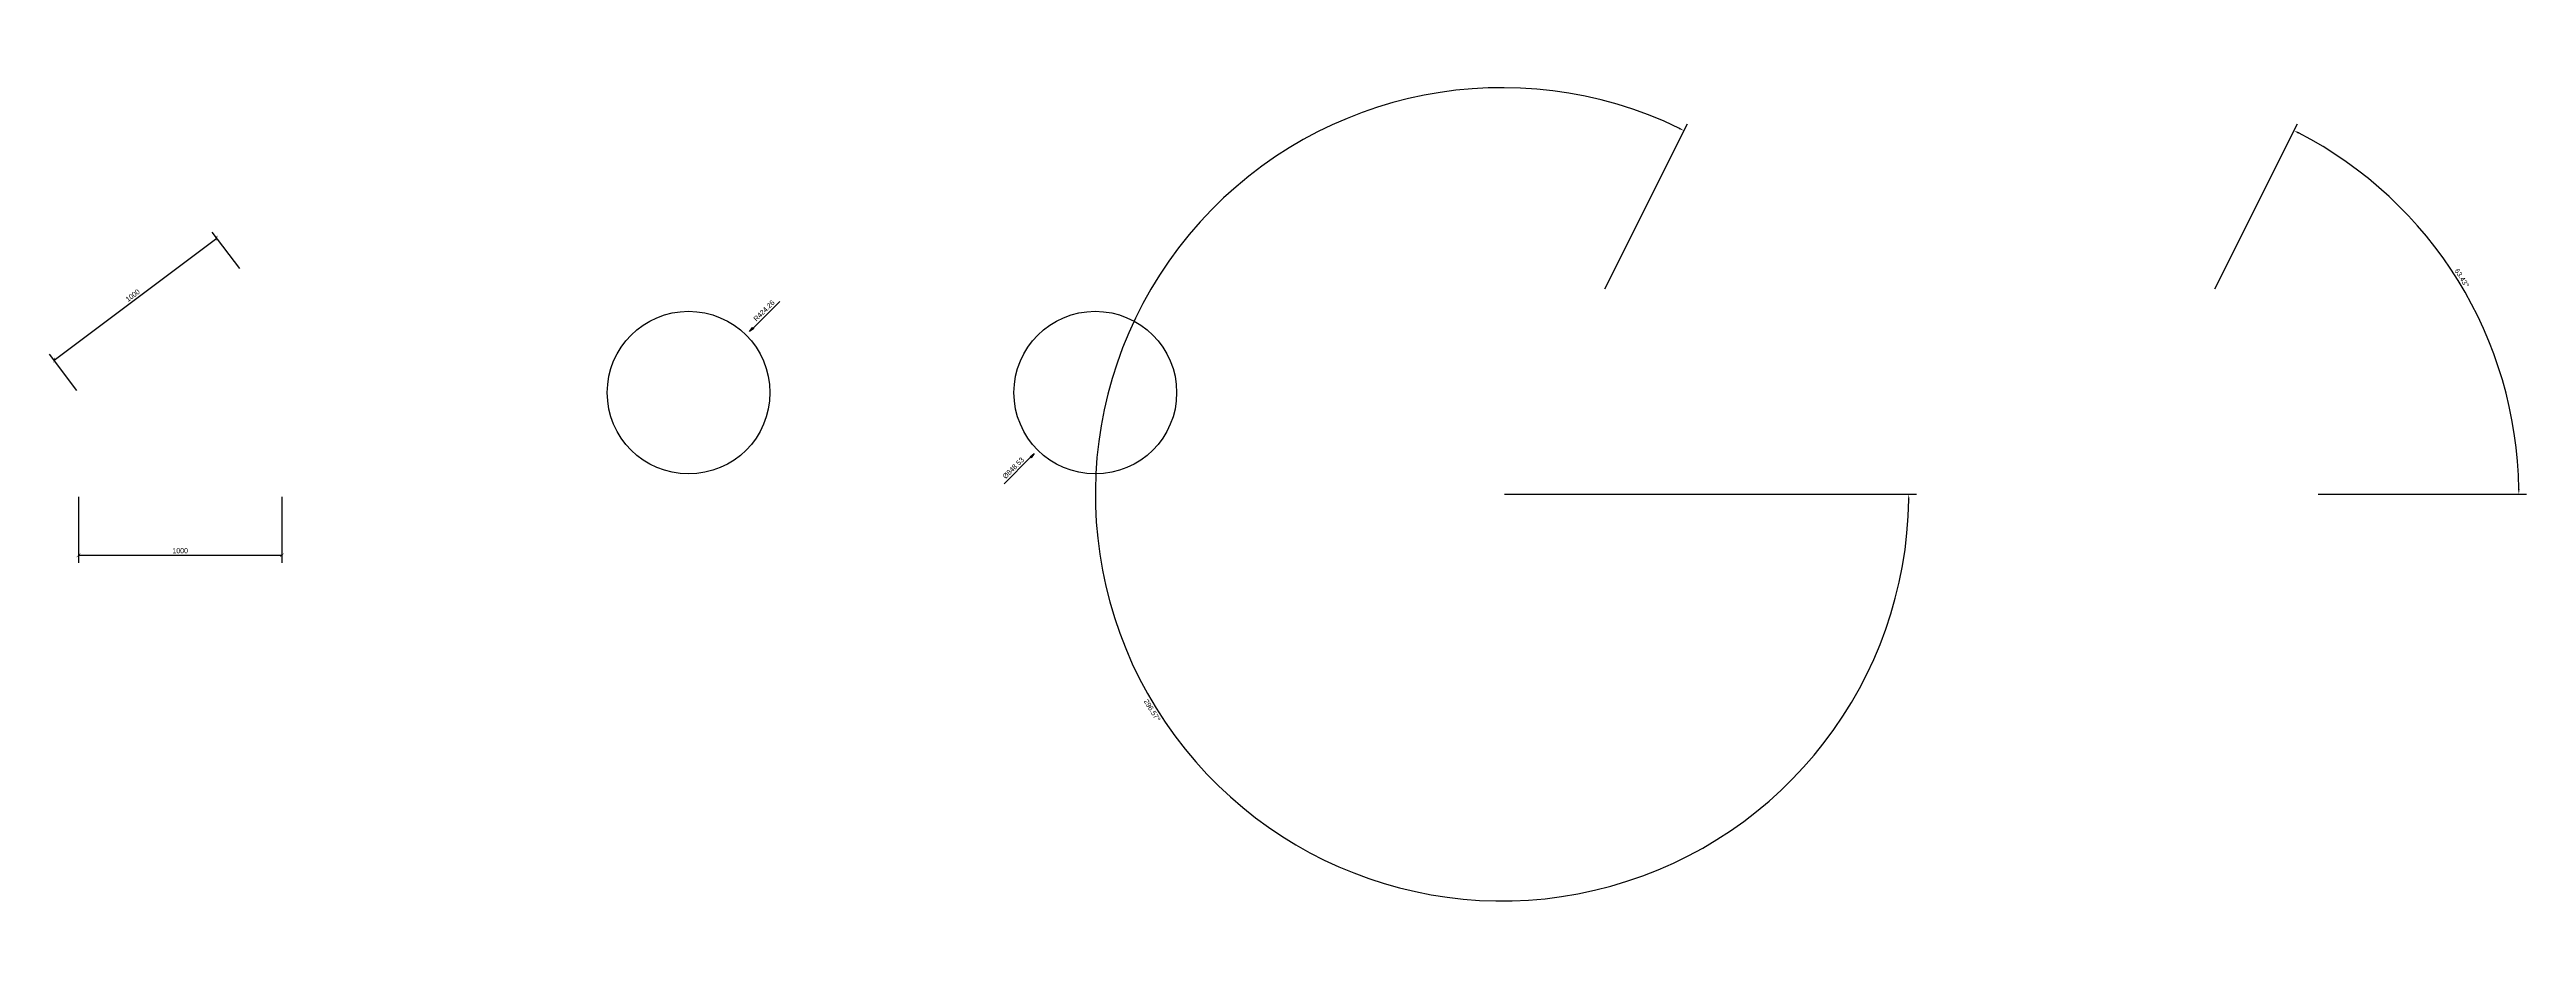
# Model space of a CAD drawing. Header units: millimetres. Extents: x -1 to 120, y -22 to 22.
import ezdxf

# ---------------------------------------------------------------- set-up
doc = ezdxf.new("R2010")
doc.units = ezdxf.units.MM
doc.styles.add('OpenSansCondensed-Light', font='OpenSansCondensed-Light.ttf')
doc.dimstyles.new('EZ_CURVED', dxfattribs={"dimtxt": 0.25, "dimasz": 0.25, "dimexe": 0.375, "dimexo": 0.125, "dimgap": 0.1, "dimtad": 1, "dimlfac": 100, "dimzin": 12, "dimdsep": 46, "dimtxsty": 'OpenSansCondensed-Light', "dimcen": 2.5, "dimazin": 2, "dimtfac": 0.5, "dimtmove": 2, "dimatfit": 3, "dimarcsym": 2})
doc.dimstyles.new('EZ_RADIUS', dxfattribs={"dimtxt": 0.25, "dimasz": 0.25, "dimexe": 0.375, "dimexo": 0.125, "dimgap": 0.1, "dimtad": 1, "dimlfac": 100, "dimzin": 12, "dimdsep": 46, "dimtxsty": 'OpenSansCondensed-Light', "dimblk": 'CLOSEDBLANK', "dimcen": 0, "dimazin": 3, "dimtfac": 0.5, "dimtofl": 0, "dimtmove": 1, "dimatfit": 3})
doc.dimstyles.new('EZDXF', dxfattribs={"dimtxt": 0.25, "dimasz": 0.175, "dimexe": 0.375, "dimexo": 0.125, "dimgap": 0.1, "dimtad": 1, "dimlfac": 100, "dimzin": 12, "dimdsep": 46, "dimtxsty": 'OpenSansCondensed-Light', "dimblk": 'ARCHTICK', "dimcen": 2.5, "dimazin": 3, "dimtfac": 0.5, "dimtmove": 2, "dimatfit": 3})

# ---------------------------------------------------------------- blocks, each defined once
blk = doc.blocks.new('_ARCHTICK')
at = {"color": 0, "linetype": 'BYBLOCK', "const_width": 0.15}
blk.add_lwpolyline([(-0.5, -0.5), (0.5, 0.5)], dxfattribs=at)
blk = doc.blocks.new('_CLOSEDBLANK')
at = {"color": 0, "linetype": 'BYBLOCK'}
blk.add_lwpolyline([(-1, 0.16), (0, 0), (-1, -0.16)], close=True, dxfattribs=at)
blk = doc.blocks.new('*D3')
blk.add_line((33.18, 8.18), (34.48, 9.48))
at = {"layer": 'Defpoints'}
for p in [(33, 8), (30, 5)]:
    blk.add_point(p, dxfattribs=at)
at = {"xscale": 0.25, "yscale": 0.25, "rotation": 225}
blk.add_blockref('_CLOSEDBLANK', (33, 8), dxfattribs=at)
at = {"insert": (33.71, 9.03), "char_height": 0.25, "attachment_point": 5, "rotation": 45, "style": 'OpenSansCondensed-Light'}
blk.add_mtext('R424.26', dxfattribs=at)
blk = doc.blocks.new('*D4')
blk.add_line((46.82, 1.82), (45.52, 0.52))
at = {"layer": 'Defpoints'}
for p in [(50, 5), (47, 2)]:
    blk.add_point(p, dxfattribs=at)
at = {"xscale": 0.25, "yscale": 0.25, "rotation": 45}
blk.add_blockref('_CLOSEDBLANK', (47, 2), dxfattribs=at)
at = {"insert": (45.97, 1.29), "char_height": 0.25, "attachment_point": 5, "rotation": 45, "style": 'OpenSansCondensed-Light'}
blk.add_mtext('%%c848.53', dxfattribs=at)

msp = doc.modelspace()

# ---------------------------------------------------------------- linework, layer by layer
for centre in [(30, 5), (50, 5)]:
    msp.add_circle(centre, 4)

# ---------------------------------------------------------------- dimensions: what is measured, and where the dimension line sits
msp.add_angular_dim_2l(base=(70, 20), line1=((70, 0), (80, 0)), line2=((70, 0), (75, 10)), dimstyle='EZ_CURVED').render()
msp.add_angular_dim_3p(base=(100, 20), center=(100, 0), p1=(110, 0), p2=(105, 10), dimstyle='EZ_CURVED').render()
msp.add_linear_dim(base=(-1.2, 6.6), p1=(0, 5), p2=(8, 11), angle=36.8698976, dimstyle='EZDXF').render()
dim = msp.add_radius_dim(center=(30, 5), mpoint=(33, 8), dimstyle='EZ_RADIUS')
dim.commit()
dim.dimension.update_dxf_attribs({"geometry": '*D3', "text_midpoint": (33.70711, 9.0253)})
dim = msp.add_diameter_dim_2p(p1=(53, 8), p2=(47, 2), dimstyle='EZ_RADIUS')
dim.commit()
dim.dimension.update_dxf_attribs({"geometry": '*D4', "text_midpoint": (45.9747, 1.29289)})
msp.add_linear_dim(base=(0, -3), p1=(0, 0), p2=(10, 0), dimstyle='EZDXF').render()

doc.saveas('drawing.dxf')
